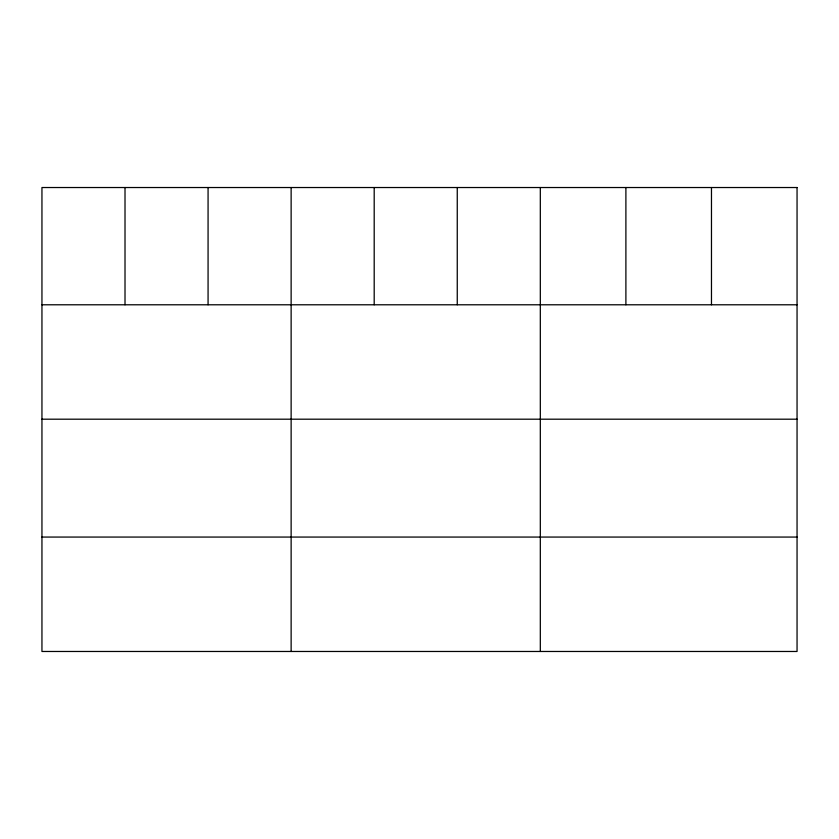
<?xml version="1.0" encoding="UTF-8"?>
<svg xmlns="http://www.w3.org/2000/svg" width="839" height="839" viewBox="0 0 839 839"><rect width="100%" height="100%" fill="white"/><g stroke="black" fill="none" stroke-linecap="round" stroke-linejoin="round"><path stroke-width="1.26" d="M41.95 304.788L797.05 304.788M41.95 419.196L797.05 419.196M41.95 537.065L797.05 537.065M711.472 187.527L711.472 304.788M625.894 187.527L625.894 304.788M540.316 187.527L540.316 651.473M457.255 187.527L457.255 304.788M374.194 187.527L374.194 304.788M291.133 187.527L291.133 651.473M208.072 187.527L208.072 304.788M125.011 187.527L125.011 304.788M797.05 187.527L41.95 187.527L41.95 651.473L797.05 651.473L797.05 187.527"/></g></svg>
